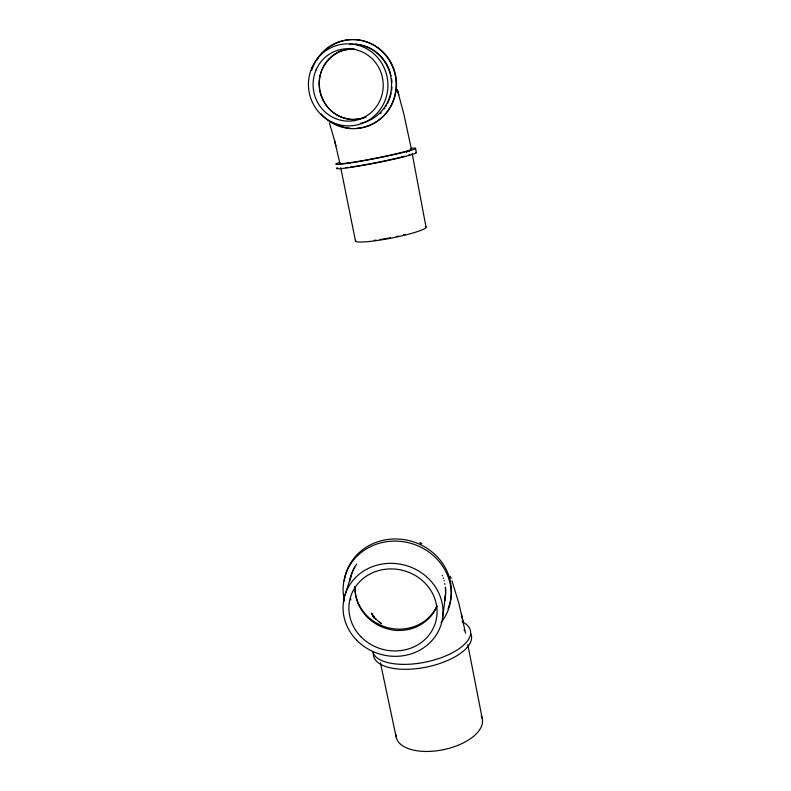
<?xml version="1.0" encoding="UTF-8"?>
<svg xmlns="http://www.w3.org/2000/svg" width="791" height="791" viewBox="0 0 791 791"><rect width="100%" height="100%" fill="white"/><g stroke="black" fill="none" stroke-linecap="round" stroke-linejoin="round"><path stroke-width="1.19" d="M391.95 87.059L391.614 90.5M442.485 618.582L445.501 595.564M349.691 581.019L350.65 576.619M444.69 600.616L445.521 594.041L445.363 587.565M391.199 92.972L390.754 94.96M390.487 95.948L389.904 97.896M350.967 575.532L352.094 572.318M344.935 595.257L351.283 575.344M389.221 99.814L389.577 98.855M388.44 101.723L388.846 100.773M437.018 606.143C430.887 621.568 414.247 631.159 397.922 630.387M352.529 571.26L353.498 569.154M387.56 103.591L388.005 102.662M354.032 568.116L354.586 567.098M386.067 106.31L386.591 105.421M384.396 108.881L384.97 108.041M380.501 113.588L381.193 112.856M339.932 163.183L340.516 162.837M365.867 117.256L365.313 117.483M364.196 117.889L363.089 118.245M362.713 118.363L354.002 119.629M350.512 48.647L340.506 50.98A35.249 34.102 82.8 0 0 319.257 84.588L319.88 90.599L321.67 96.799M355.436 44.049L357.789 44.276M360.142 44.662L362.06 45.087M363.959 45.611L364.908 45.918M365.838 46.244L368.596 47.371M420.871 543.249L421.84 543.684L419.665 542.715M369.516 47.806L370.425 48.261M371.315 48.735L373.065 49.774M381.638 623.723L379.393 622.21L381.183 623.417M373.916 50.327L375.587 51.494M379.858 622.517L375.478 618.78L376.002 619.294L372.057 614.37L374.005 617.484L371.533 613.114L373.342 616.337M376.397 52.107L381.608 57.001L386.324 63.507M386.799 64.358L387.264 65.218M372.235 614.37L373.678 617.247M387.709 66.088L388.124 66.968M388.529 67.858L389.587 70.537M357.759 602.999L355.634 596.127L354.793 589.077A42.912 39.659 16.1 0 1 354.862 586.467M450.267 576.352L451.117 578.478M442.327 575.324L442.525 575.828M451.987 580.812L459.037 603.938L465.553 633.245M443.267 577.875L443.435 578.389M329.392 122.872L334.553 140.482L339.487 161.641M389.884 71.417L390.428 73.187M398.812 94.801L397.339 89.778L403.983 114.606L411.013 147.452M350.878 599.914L350.472 598.421M444.038 580.426L444.176 580.93M335.938 145.949L334.553 140.482M390.892 74.977L391.09 75.877M461.489 614.142L463.486 623.16M380.412 662.789L396.123 736.817M340.733 167.672L355.505 241.117M467.807 644.655L482.292 718.851M444.75 583.471L444.938 584.49M415.562 148.362L416.363 152.623M412.151 153.454L426.023 227.106M391.575 78.616L391.95 82.304M409.827 154.66A36.416 2.027 -11.2 0 1 408.403 155.135M404.488 156.262A36.416 2.027 -11.2 0 1 350.472 167.079M348.04 167.395A36.416 2.027 -11.2 0 1 345.914 167.633M425.271 226.463A35.961 4.103 -11.1 0 1 392.178 237.933A35.961 4.103 -11.1 0 1 355.723 240.316M405.407 234.413A31.729 3.619 -11.1 0 1 403.469 234.907M398.456 236.084A31.729 3.619 -11.1 0 1 396.41 236.539M390.418 237.765A31.729 3.619 -11.1 0 1 379.907 239.574M376.13 240.108A31.729 3.619 -11.1 0 1 374.291 240.335M415.69 152.366A40.707 2.264 -11.2 0 1 375.606 163.015A40.707 2.264 -11.2 0 1 337.51 167.712M410.727 148.312A40.737 2.126 -11.2 0 1 377.178 158.141A40.737 2.126 -11.2 0 1 339.082 162.63M365.729 116.949A35.14 34.013 82.3 0 1 319.604 89.729A35.14 34.013 82.3 0 1 354.675 49.121M350.364 128.271A44.434 43.001 82.4 0 1 332.121 122.348M317.181 59.918A44.434 43.001 82.4 0 1 318.427 58.02M325.101 50.416A44.434 43.001 82.4 0 1 393.256 67.324A44.434 43.001 82.4 0 1 356.375 128.35M311.812 70.211A44.593 43.149 82.3 0 1 372.937 44.78A44.593 43.149 82.3 0 1 387.204 111.531A44.593 43.149 82.3 0 1 321.156 113.963M406.95 152.04A32.144 1.72 -11.2 0 1 406.485 152.248M354.002 119.718A35.516 34.369 83.3 0 1 321.808 96.739M349.731 44.405A39.896 38.611 82.3 0 1 391.179 78.981A39.896 38.611 82.3 0 1 360.439 123.347M410.944 148.995A36.455 1.898 -11.2 0 1 378.009 157.735L365.135 160.197A36.455 1.898 -11.2 0 1 339.863 163.421M409.54 151.21A34.29 1.829 -11.2 0 1 409.422 151.407M344.283 580.94A54.075 49.912 15.7 0 1 410.499 540.955A54.075 49.912 15.7 0 1 448.003 608.783M344.56 601.061A54.312 50.11 15.7 0 1 407.553 542.497A54.312 50.11 15.7 0 1 441.081 622.547M350.205 579.674A48.389 44.672 15.7 0 1 356.771 563.993M445.511 587.07A48.389 44.672 15.7 0 1 444.809 599.904M436.731 606.272A42.694 39.412 15.7 0 1 388.549 627.836A42.694 39.412 15.7 0 1 355.11 586.576M463.981 629.893A44.731 19.32 -11.8 0 1 464.544 630.714M397.922 630.546A43.248 40.025 16.2 0 1 357.937 602.95M481.185 715.895A44.019 22.01 -12 0 1 444.621 749.423A44.019 22.01 -12 0 1 395.955 734.77M470.793 633.65A49.971 21.703 -11.8 0 1 425.884 667.199A49.971 21.703 -11.8 0 1 373.401 653.109M461.993 621.686A50.021 21.535 -11.8 0 1 438.432 658.656A50.021 21.535 -11.8 0 1 372.591 651.438M374.005 617.929L373.204 616.031L373.995 617.929M311.832 67.897A41.063 39.718 81.6 0 0 352.44 125.69A41.063 39.718 81.6 0 0 380.273 60.976A41.063 39.718 81.6 0 0 311.832 67.897M316.074 69.984A36.228 35.041 81.5 0 0 351.926 120.954A36.228 35.041 81.5 0 0 376.467 63.844A36.228 35.041 81.5 0 0 316.074 69.984M356.553 640.077A50.268 46.185 15.8 0 0 440.854 625.305A50.268 46.185 15.8 0 0 381.707 564.121A50.268 46.185 15.8 0 0 356.553 640.077M360.834 636.646A44.355 40.746 15.8 0 0 435.198 623.535A44.355 40.746 15.8 0 0 382.943 569.609A44.355 40.746 15.8 0 0 360.834 636.646"/></g></svg>
